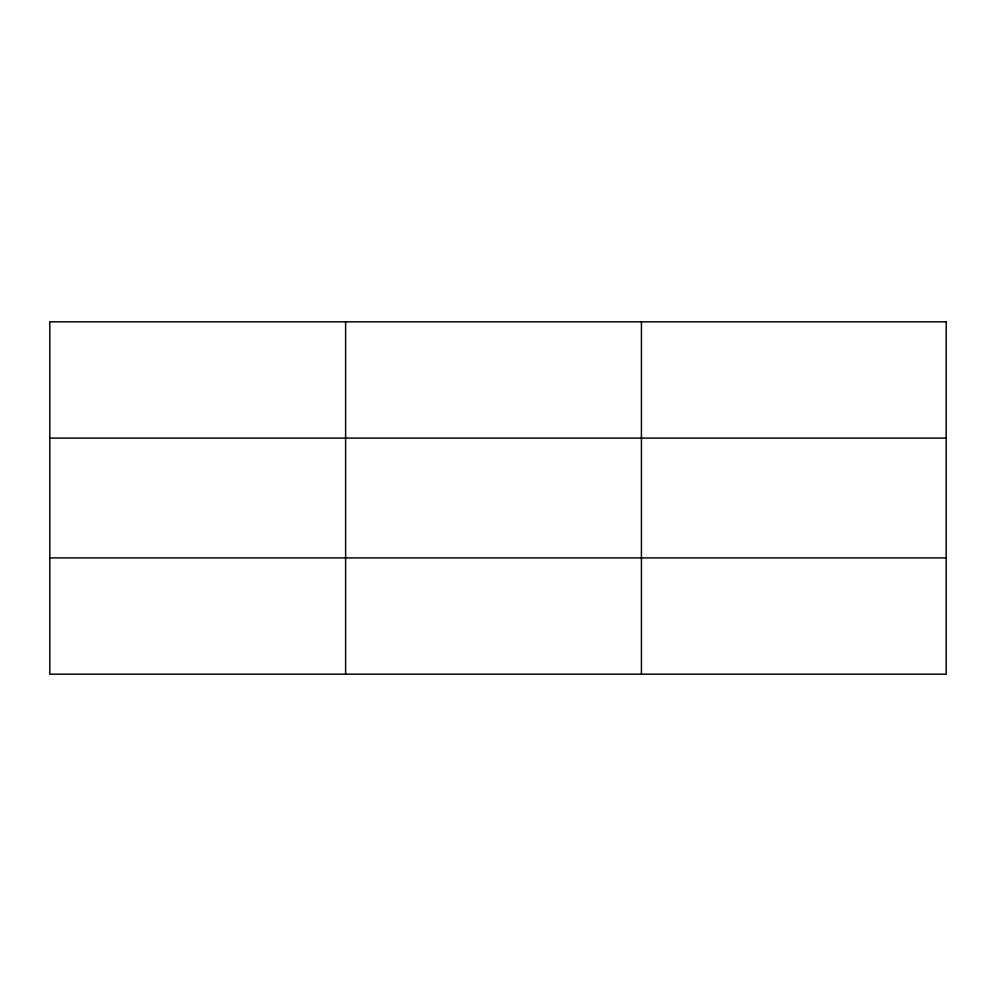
<?xml version="1.0" encoding="UTF-8"?>
<svg xmlns="http://www.w3.org/2000/svg" width="996" height="996" viewBox="0 0 996 996"><rect width="100%" height="100%" fill="white"/><g stroke="black" fill="none" stroke-linecap="round" stroke-linejoin="round"><path stroke-width="1.49" d="M345.612 674.18L345.612 321.82M641.424 674.18L641.424 321.82M49.8 438.103L946.2 438.103M49.8 557.897L946.2 557.897M946.2 321.82L946.2 674.18L49.8 674.18L49.8 321.82L946.2 321.82"/></g></svg>
